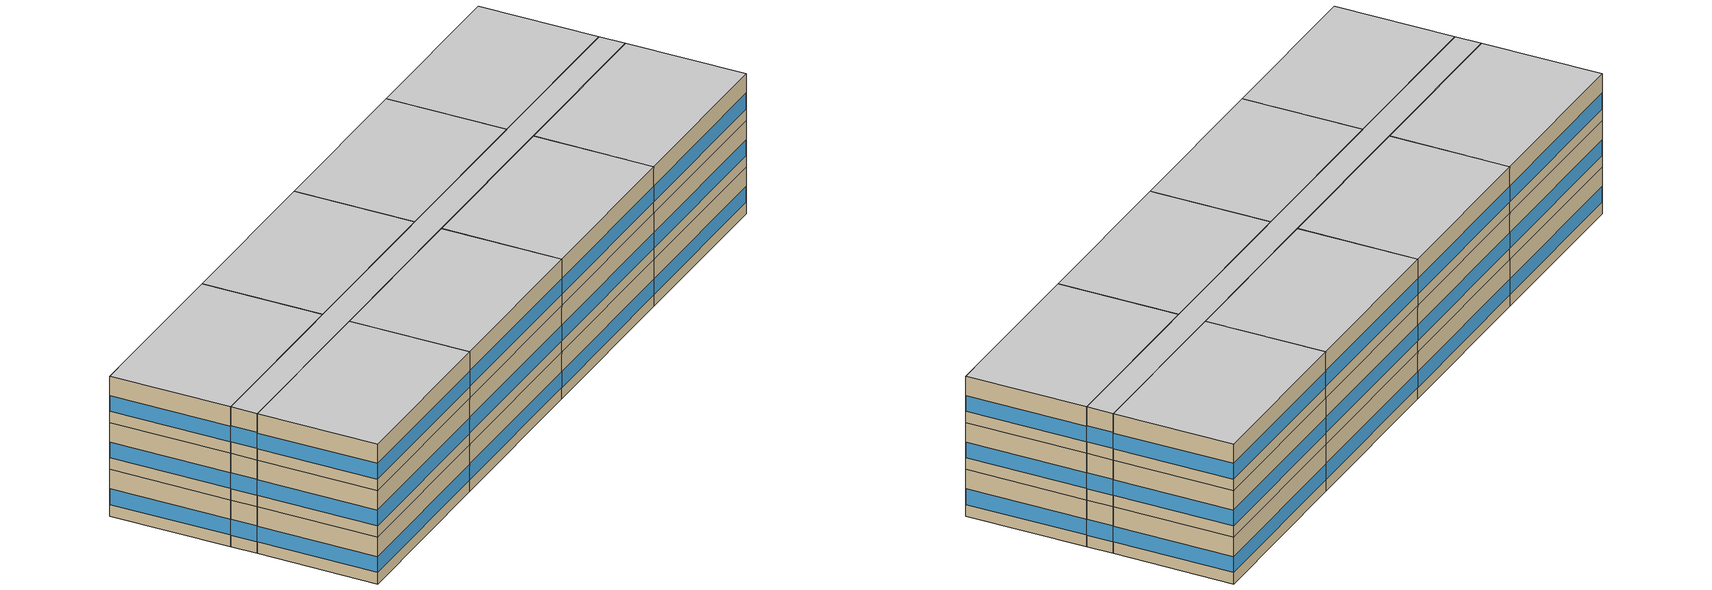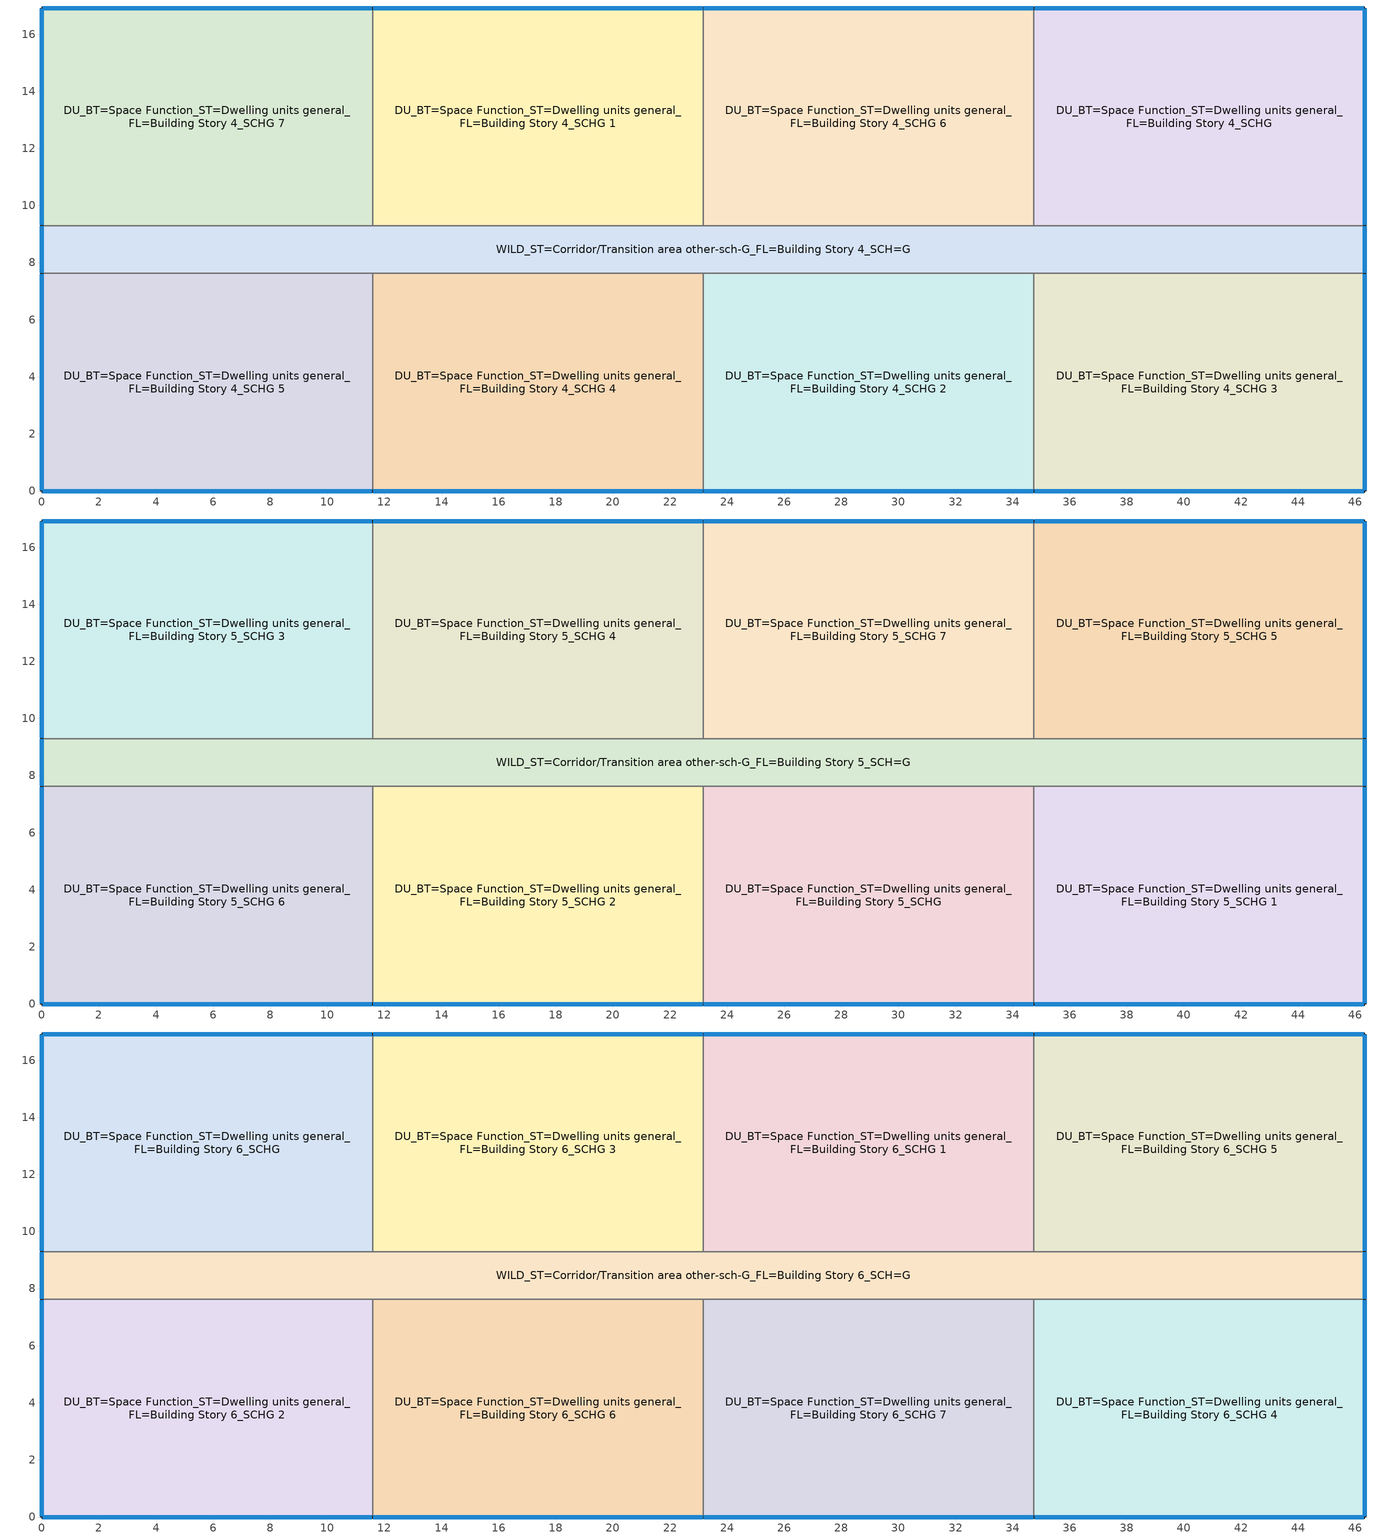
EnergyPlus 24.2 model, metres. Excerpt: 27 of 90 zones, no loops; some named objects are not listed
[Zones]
DU_BT=Space Function_ST=Dwelling units general_FL=Building Story 4_SCHG
 floor to DU_BT=Space Function_ST=Dwelling units general_FL=Building Story 3_SCHG 2 (BTAP-Int-Floor): 46.33,16.92 46.33,9.3 34.75,9.3 34.75,16.92 z9.14
 wall outside (BTAP-Ext-Wall-Mass:U-0.29): 46.33,9.3 46.33,16.92 34.75,16.92 z9.14:12.19
 wall to DU_BT=Space Function_ST=Dwelling units general_FL=Building Story 4_SCHG 6 (BTAP-Int-Wall): 34.75,16.92 34.75,9.3 z9.14:12.19
 wall to WILD_ST=Corridor/Transition area other-sch-G_FL=Building Story 4_SCH=G (BTAP-Int-Wall): 34.75,9.3 46.33,9.3 z9.14:12.19
 window (BTAP-Ext-FixedWindow:U=0.280 SHGC=0.600): 46.33,9.32 46.33,16.89 z9.91:10.93; 46.3,16.92 34.77,16.92 z9.91:10.92
DU_BT=Space Function_ST=Dwelling units general_FL=Building Story 4_SCHG 1
 floor to DU_BT=Space Function_ST=Dwelling units general_FL=Building Story 3_SCHG 5 (BTAP-Int-Floor): 23.16,16.92 23.16,9.3 11.58,9.3 11.58,16.92 z9.14
 wall outside (BTAP-Ext-Wall-Mass:U-0.29): 23.16,16.92 11.58,16.92 z9.14:12.19
 wall to DU_BT=Space Function_ST=Dwelling units general_FL=Building Story 4_SCHG 6 (BTAP-Int-Wall): 23.16,9.3 23.16,16.92 z9.14:12.19
 wall to DU_BT=Space Function_ST=Dwelling units general_FL=Building Story 4_SCHG 7 (BTAP-Int-Wall): 11.58,16.92 11.58,9.3 z9.14:12.19
 wall to WILD_ST=Corridor/Transition area other-sch-G_FL=Building Story 4_SCH=G (BTAP-Int-Wall): 11.58,9.3 23.16,9.3 z9.14:12.19
 window (BTAP-Ext-FixedWindow:U=0.280 SHGC=0.600): 23.14,16.92 11.61,16.92 z9.91:10.92
DU_BT=Space Function_ST=Dwelling units general_FL=Building Story 4_SCHG 2
 floor to DU_BT=Space Function_ST=Dwelling units general_FL=Building Story 3_SCHG 1 (BTAP-Int-Floor): 34.75,7.62 34.75,0 23.16,0 23.16,7.62 z9.14
 wall outside (BTAP-Ext-Wall-Mass:U-0.29): 23.16,0 34.75,0 z9.14:12.19
 wall to DU_BT=Space Function_ST=Dwelling units general_FL=Building Story 4_SCHG 4 (BTAP-Int-Wall): 23.16,7.62 23.16,0 z9.14:12.19
 wall to DU_BT=Space Function_ST=Dwelling units general_FL=Building Story 4_SCHG 3 (BTAP-Int-Wall): 34.75,0 34.75,7.62 z9.14:12.19
 wall to WILD_ST=Corridor/Transition area other-sch-G_FL=Building Story 4_SCH=G (BTAP-Int-Wall): 34.75,7.62 23.16,7.62 z9.14:12.19
 window (BTAP-Ext-FixedWindow:U=0.280 SHGC=0.600): 23.19,0 34.72,0 z9.91:10.92
DU_BT=Space Function_ST=Dwelling units general_FL=Building Story 4_SCHG 3
 floor to DU_BT=Space Function_ST=Dwelling units general_FL=Building Story 3_SCHG 4 (BTAP-Int-Floor): 46.33,7.62 46.33,0 34.75,0 34.75,7.62 z9.14
 wall outside (BTAP-Ext-Wall-Mass:U-0.29): 34.75,0 46.33,0 46.33,7.62 z9.14:12.19
 wall to WILD_ST=Corridor/Transition area other-sch-G_FL=Building Story 4_SCH=G (BTAP-Int-Wall): 46.33,7.62 34.75,7.62 z9.14:12.19
 window (BTAP-Ext-FixedWindow:U=0.280 SHGC=0.600): 46.33,0.03 46.33,7.59 z9.91:10.93; 34.77,0 46.3,0 z9.91:10.92
DU_BT=Space Function_ST=Dwelling units general_FL=Building Story 4_SCHG 4
 floor to DU_BT=Space Function_ST=Dwelling units general_FL=Building Story 3_SCHG 7 (BTAP-Int-Floor): 23.16,7.62 23.16,0 11.58,0 11.58,7.62 z9.14
 wall outside (BTAP-Ext-Wall-Mass:U-0.29): 11.58,0 23.16,0 z9.14:12.19
 wall to DU_BT=Space Function_ST=Dwelling units general_FL=Building Story 4_SCHG 5 (BTAP-Int-Wall): 11.58,7.62 11.58,0 z9.14:12.19
 wall to WILD_ST=Corridor/Transition area other-sch-G_FL=Building Story 4_SCH=G (BTAP-Int-Wall): 23.16,7.62 11.58,7.62 z9.14:12.19
 window (BTAP-Ext-FixedWindow:U=0.280 SHGC=0.600): 11.61,0 23.14,0 z9.91:10.92
DU_BT=Space Function_ST=Dwelling units general_FL=Building Story 4_SCHG 5
 floor to DU_BT=Space Function_ST=Dwelling units general_FL=Building Story 3_SCHG (BTAP-Int-Floor): 11.58,7.62 11.58,0 0,0 0,7.62 z9.14
 wall outside (BTAP-Ext-Wall-Mass:U-0.29): 0,7.62 0,0 11.58,0 z9.14:12.19
 wall to WILD_ST=Corridor/Transition area other-sch-G_FL=Building Story 4_SCH=G (BTAP-Int-Wall): 11.58,7.62 0,7.62 z9.14:12.19
 window (BTAP-Ext-FixedWindow:U=0.280 SHGC=0.600): 0.03,0 11.56,0 z9.91:10.92; 0,7.59 0,0.03 z9.91:10.93
DU_BT=Space Function_ST=Dwelling units general_FL=Building Story 4_SCHG 6
 floor to DU_BT=Space Function_ST=Dwelling units general_FL=Building Story 3_SCHG 6 (BTAP-Int-Floor): 34.75,16.92 34.75,9.3 23.16,9.3 23.16,16.92 z9.14
 wall outside (BTAP-Ext-Wall-Mass:U-0.29): 34.75,16.92 23.16,16.92 z9.14:12.19
 wall to WILD_ST=Corridor/Transition area other-sch-G_FL=Building Story 4_SCH=G (BTAP-Int-Wall): 23.16,9.3 34.75,9.3 z9.14:12.19
 window (BTAP-Ext-FixedWindow:U=0.280 SHGC=0.600): 34.72,16.92 23.19,16.92 z9.91:10.92
DU_BT=Space Function_ST=Dwelling units general_FL=Building Story 4_SCHG 7
 floor to DU_BT=Space Function_ST=Dwelling units general_FL=Building Story 3_SCHG 3 (BTAP-Int-Floor): 11.58,16.92 11.58,9.3 0,9.3 0,16.92 z9.14
 wall outside (BTAP-Ext-Wall-Mass:U-0.29): 11.58,16.92 0,16.92 0,9.3 z9.14:12.19
 wall to WILD_ST=Corridor/Transition area other-sch-G_FL=Building Story 4_SCH=G (BTAP-Int-Wall): 0,9.3 11.58,9.3 z9.14:12.19
 window (BTAP-Ext-FixedWindow:U=0.280 SHGC=0.600): 11.56,16.92 0.03,16.92 z9.91:10.92; 0,16.89 0,9.32 z9.91:10.93
WILD_ST=Corridor/Transition area other-sch-G_FL=Building Story 4_SCH=G
 floor to WILD_ST=Corridor/Transition area other-sch-G_FL=Building Story 3_SCH=G (BTAP-Int-Floor): 46.33,9.3 46.33,7.62 0,7.62 0,9.3 z9.14
 wall outside (BTAP-Ext-Wall-Mass:U-0.29): 46.33,7.62 46.33,9.3 / 0,9.3 0,7.62 z9.14:12.19
 window (BTAP-Ext-FixedWindow:U=0.280 SHGC=0.600): 46.33,7.65 46.33,9.27 / 0,9.27 0,7.65 z9.91:10.95
DU_BT=Space Function_ST=Dwelling units general_FL=Building Story 5_SCHG
 floor to DU_BT=Space Function_ST=Dwelling units general_FL=Building Story 4_SCHG 2 (BTAP-Int-Floor): 34.75,7.62 34.75,0 23.16,0 23.16,7.62 z12.19
 wall outside (BTAP-Ext-Wall-Mass:U-0.29): 23.16,0 34.75,0 z12.19:15.24
 wall to DU_BT=Space Function_ST=Dwelling units general_FL=Building Story 5_SCHG 2 (BTAP-Int-Wall): 23.16,7.62 23.16,0 z12.19:15.24
 wall to DU_BT=Space Function_ST=Dwelling units general_FL=Building Story 5_SCHG 1 (BTAP-Int-Wall): 34.75,0 34.75,7.62 z12.19:15.24
 wall to WILD_ST=Corridor/Transition area other-sch-G_FL=Building Story 5_SCH=G (BTAP-Int-Wall): 34.75,7.62 23.16,7.62 z12.19:15.24
 window (BTAP-Ext-FixedWindow:U=0.280 SHGC=0.600): 23.19,0 34.72,0 z12.95:13.97
DU_BT=Space Function_ST=Dwelling units general_FL=Building Story 5_SCHG 1
 floor to DU_BT=Space Function_ST=Dwelling units general_FL=Building Story 4_SCHG 3 (BTAP-Int-Floor): 46.33,7.62 46.33,0 34.75,0 34.75,7.62 z12.19
 wall outside (BTAP-Ext-Wall-Mass:U-0.29): 34.75,0 46.33,0 46.33,7.62 z12.19:15.24
 wall to WILD_ST=Corridor/Transition area other-sch-G_FL=Building Story 5_SCH=G (BTAP-Int-Wall): 46.33,7.62 34.75,7.62 z12.19:15.24
 window (BTAP-Ext-FixedWindow:U=0.280 SHGC=0.600): 46.33,0.03 46.33,7.59 z12.95:13.98; 34.77,0 46.3,0 z12.95:13.97
DU_BT=Space Function_ST=Dwelling units general_FL=Building Story 5_SCHG 2
 floor to DU_BT=Space Function_ST=Dwelling units general_FL=Building Story 4_SCHG 4 (BTAP-Int-Floor): 23.16,7.62 23.16,0 11.58,0 11.58,7.62 z12.19
 wall outside (BTAP-Ext-Wall-Mass:U-0.29): 11.58,0 23.16,0 z12.19:15.24
 wall to DU_BT=Space Function_ST=Dwelling units general_FL=Building Story 5_SCHG 6 (BTAP-Int-Wall): 11.58,7.62 11.58,0 z12.19:15.24
 wall to WILD_ST=Corridor/Transition area other-sch-G_FL=Building Story 5_SCH=G (BTAP-Int-Wall): 23.16,7.62 11.58,7.62 z12.19:15.24
 window (BTAP-Ext-FixedWindow:U=0.280 SHGC=0.600): 11.61,0 23.14,0 z12.95:13.97
DU_BT=Space Function_ST=Dwelling units general_FL=Building Story 5_SCHG 3
 floor to DU_BT=Space Function_ST=Dwelling units general_FL=Building Story 4_SCHG 7 (BTAP-Int-Floor): 11.58,16.92 11.58,9.3 0,9.3 0,16.92 z12.19
 wall outside (BTAP-Ext-Wall-Mass:U-0.29): 11.58,16.92 0,16.92 0,9.3 z12.19:15.24
 wall to DU_BT=Space Function_ST=Dwelling units general_FL=Building Story 5_SCHG 4 (BTAP-Int-Wall): 11.58,9.3 11.58,16.92 z12.19:15.24
 wall to WILD_ST=Corridor/Transition area other-sch-G_FL=Building Story 5_SCH=G (BTAP-Int-Wall): 0,9.3 11.58,9.3 z12.19:15.24
 window (BTAP-Ext-FixedWindow:U=0.280 SHGC=0.600): 11.56,16.92 0.03,16.92 z12.95:13.97; 0,16.89 0,9.32 z12.95:13.98
DU_BT=Space Function_ST=Dwelling units general_FL=Building Story 5_SCHG 4
 floor to DU_BT=Space Function_ST=Dwelling units general_FL=Building Story 4_SCHG 1 (BTAP-Int-Floor): 23.16,16.92 23.16,9.3 11.58,9.3 11.58,16.92 z12.19
 wall outside (BTAP-Ext-Wall-Mass:U-0.29): 23.16,16.92 11.58,16.92 z12.19:15.24
 wall to DU_BT=Space Function_ST=Dwelling units general_FL=Building Story 5_SCHG 7 (BTAP-Int-Wall): 23.16,9.3 23.16,16.92 z12.19:15.24
 wall to WILD_ST=Corridor/Transition area other-sch-G_FL=Building Story 5_SCH=G (BTAP-Int-Wall): 11.58,9.3 23.16,9.3 z12.19:15.24
 window (BTAP-Ext-FixedWindow:U=0.280 SHGC=0.600): 23.14,16.92 11.61,16.92 z12.95:13.97
DU_BT=Space Function_ST=Dwelling units general_FL=Building Story 5_SCHG 5
 floor to DU_BT=Space Function_ST=Dwelling units general_FL=Building Story 4_SCHG (BTAP-Int-Floor): 46.33,16.92 46.33,9.3 34.75,9.3 34.75,16.92 z12.19
 wall outside (BTAP-Ext-Wall-Mass:U-0.29): 46.33,9.3 46.33,16.92 34.75,16.92 z12.19:15.24
 wall to DU_BT=Space Function_ST=Dwelling units general_FL=Building Story 5_SCHG 7 (BTAP-Int-Wall): 34.75,16.92 34.75,9.3 z12.19:15.24
 wall to WILD_ST=Corridor/Transition area other-sch-G_FL=Building Story 5_SCH=G (BTAP-Int-Wall): 34.75,9.3 46.33,9.3 z12.19:15.24
 window (BTAP-Ext-FixedWindow:U=0.280 SHGC=0.600): 46.33,9.32 46.33,16.89 z12.95:13.98; 46.3,16.92 34.77,16.92 z12.95:13.97
DU_BT=Space Function_ST=Dwelling units general_FL=Building Story 5_SCHG 6
 floor to DU_BT=Space Function_ST=Dwelling units general_FL=Building Story 4_SCHG 5 (BTAP-Int-Floor): 11.58,7.62 11.58,0 0,0 0,7.62 z12.19
 wall outside (BTAP-Ext-Wall-Mass:U-0.29): 0,7.62 0,0 11.58,0 z12.19:15.24
 wall to WILD_ST=Corridor/Transition area other-sch-G_FL=Building Story 5_SCH=G (BTAP-Int-Wall): 11.58,7.62 0,7.62 z12.19:15.24
 window (BTAP-Ext-FixedWindow:U=0.280 SHGC=0.600): 0.03,0 11.56,0 z12.95:13.97; 0,7.59 0,0.03 z12.95:13.98
DU_BT=Space Function_ST=Dwelling units general_FL=Building Story 5_SCHG 7
 floor to DU_BT=Space Function_ST=Dwelling units general_FL=Building Story 4_SCHG 6 (BTAP-Int-Floor): 34.75,16.92 34.75,9.3 23.16,9.3 23.16,16.92 z12.19
 wall outside (BTAP-Ext-Wall-Mass:U-0.29): 34.75,16.92 23.16,16.92 z12.19:15.24
 wall to WILD_ST=Corridor/Transition area other-sch-G_FL=Building Story 5_SCH=G (BTAP-Int-Wall): 23.16,9.3 34.75,9.3 z12.19:15.24
 window (BTAP-Ext-FixedWindow:U=0.280 SHGC=0.600): 34.72,16.92 23.19,16.92 z12.95:13.97
WILD_ST=Corridor/Transition area other-sch-G_FL=Building Story 5_SCH=G
 floor to WILD_ST=Corridor/Transition area other-sch-G_FL=Building Story 4_SCH=G (BTAP-Int-Floor): 46.33,9.3 46.33,7.62 0,7.62 0,9.3 z12.19
 wall outside (BTAP-Ext-Wall-Mass:U-0.29): 46.33,7.62 46.33,9.3 / 0,9.3 0,7.62 z12.19:15.24
 window (BTAP-Ext-FixedWindow:U=0.280 SHGC=0.600): 46.33,7.65 46.33,9.27 / 0,9.27 0,7.65 z12.95:14
DU_BT=Space Function_ST=Dwelling units general_FL=Building Story 6_SCHG
 floor to DU_BT=Space Function_ST=Dwelling units general_FL=Building Story 5_SCHG 3 (BTAP-Int-Floor): 11.58,16.92 11.58,9.3 0,9.3 0,16.92 z15.24
 wall outside (BTAP-Ext-Wall-Mass:U-0.29): 11.58,16.92 0,16.92 0,9.3 z15.24:18.29
 wall to DU_BT=Space Function_ST=Dwelling units general_FL=Building Story 6_SCHG 3 (BTAP-Int-Wall): 11.58,9.3 11.58,16.92 z15.24:18.29
 wall to WILD_ST=Corridor/Transition area other-sch-G_FL=Building Story 6_SCH=G (BTAP-Int-Wall): 0,9.3 11.58,9.3 z15.24:18.29
 window (BTAP-Ext-FixedWindow:U=0.280 SHGC=0.600): 11.56,16.92 0.03,16.92 / 0,16.89 0,9.32 z16:17.02
 ceiling to DU_BT=Space Function_ST=Dwelling units general_FL=Building Story 7_SCHG 4 (BTAP-Int-Ceiling): 11.58,9.3 11.58,16.92 0,16.92 0,9.3 z18.29
DU_BT=Space Function_ST=Dwelling units general_FL=Building Story 6_SCHG 1
 floor to DU_BT=Space Function_ST=Dwelling units general_FL=Building Story 5_SCHG 7 (BTAP-Int-Floor): 34.75,16.92 34.75,9.3 23.16,9.3 23.16,16.92 z15.24
 wall outside (BTAP-Ext-Wall-Mass:U-0.29): 34.75,16.92 23.16,16.92 z15.24:18.29
 wall to DU_BT=Space Function_ST=Dwelling units general_FL=Building Story 6_SCHG 3 (BTAP-Int-Wall): 23.16,16.92 23.16,9.3 z15.24:18.29
 wall to DU_BT=Space Function_ST=Dwelling units general_FL=Building Story 6_SCHG 5 (BTAP-Int-Wall): 34.75,9.3 34.75,16.92 z15.24:18.29
 wall to WILD_ST=Corridor/Transition area other-sch-G_FL=Building Story 6_SCH=G (BTAP-Int-Wall): 23.16,9.3 34.75,9.3 z15.24:18.29
 window (BTAP-Ext-FixedWindow:U=0.280 SHGC=0.600): 34.72,16.92 23.19,16.92 z16:17.02
 ceiling to DU_BT=Space Function_ST=Dwelling units general_FL=Building Story 7_SCHG 7 (BTAP-Int-Ceiling): 34.75,9.3 34.75,16.92 23.16,16.92 23.16,9.3 z18.29
DU_BT=Space Function_ST=Dwelling units general_FL=Building Story 6_SCHG 2
 floor to DU_BT=Space Function_ST=Dwelling units general_FL=Building Story 5_SCHG 6 (BTAP-Int-Floor): 11.58,7.62 11.58,0 0,0 0,7.62 z15.24
 wall outside (BTAP-Ext-Wall-Mass:U-0.29): 0,7.62 0,0 11.58,0 z15.24:18.29
 wall to DU_BT=Space Function_ST=Dwelling units general_FL=Building Story 6_SCHG 6 (BTAP-Int-Wall): 11.58,0 11.58,7.62 z15.24:18.29
 wall to WILD_ST=Corridor/Transition area other-sch-G_FL=Building Story 6_SCH=G (BTAP-Int-Wall): 11.58,7.62 0,7.62 z15.24:18.29
 window (BTAP-Ext-FixedWindow:U=0.280 SHGC=0.600): 0.03,0 11.56,0 / 0,7.59 0,0.03 z16:17.02
 ceiling to DU_BT=Space Function_ST=Dwelling units general_FL=Building Story 7_SCHG 1 (BTAP-Int-Ceiling): 11.58,0 11.58,7.62 0,7.62 0,0 z18.29
DU_BT=Space Function_ST=Dwelling units general_FL=Building Story 6_SCHG 3
 floor to DU_BT=Space Function_ST=Dwelling units general_FL=Building Story 5_SCHG 4 (BTAP-Int-Floor): 23.16,16.92 23.16,9.3 11.58,9.3 11.58,16.92 z15.24
 wall outside (BTAP-Ext-Wall-Mass:U-0.29): 23.16,16.92 11.58,16.92 z15.24:18.29
 wall to WILD_ST=Corridor/Transition area other-sch-G_FL=Building Story 6_SCH=G (BTAP-Int-Wall): 11.58,9.3 23.16,9.3 z15.24:18.29
 window (BTAP-Ext-FixedWindow:U=0.280 SHGC=0.600): 23.14,16.92 11.61,16.92 z16:17.02
 ceiling to DU_BT=Space Function_ST=Dwelling units general_FL=Building Story 7_SCHG 3 (BTAP-Int-Ceiling): 23.16,9.3 23.16,16.92 11.58,16.92 11.58,9.3 z18.29
DU_BT=Space Function_ST=Dwelling units general_FL=Building Story 6_SCHG 4
 floor to DU_BT=Space Function_ST=Dwelling units general_FL=Building Story 5_SCHG 1 (BTAP-Int-Floor): 46.33,7.62 46.33,0 34.75,0 34.75,7.62 z15.24
 wall outside (BTAP-Ext-Wall-Mass:U-0.29): 34.75,0 46.33,0 46.33,7.62 z15.24:18.29
 wall to DU_BT=Space Function_ST=Dwelling units general_FL=Building Story 6_SCHG 7 (BTAP-Int-Wall): 34.75,7.62 34.75,0 z15.24:18.29
 wall to WILD_ST=Corridor/Transition area other-sch-G_FL=Building Story 6_SCH=G (BTAP-Int-Wall): 46.33,7.62 34.75,7.62 z15.24:18.29
 window (BTAP-Ext-FixedWindow:U=0.280 SHGC=0.600): 46.33,0.03 46.33,7.59 / 34.77,0 46.3,0 z16:17.02
 ceiling to DU_BT=Space Function_ST=Dwelling units general_FL=Building Story 7_SCHG 2 (BTAP-Int-Ceiling): 46.33,0 46.33,7.62 34.75,7.62 34.75,0 z18.29
DU_BT=Space Function_ST=Dwelling units general_FL=Building Story 6_SCHG 5
 floor to DU_BT=Space Function_ST=Dwelling units general_FL=Building Story 5_SCHG 5 (BTAP-Int-Floor): 46.33,16.92 46.33,9.3 34.75,9.3 34.75,16.92 z15.24
 wall outside (BTAP-Ext-Wall-Mass:U-0.29): 46.33,9.3 46.33,16.92 34.75,16.92 z15.24:18.29
 wall to WILD_ST=Corridor/Transition area other-sch-G_FL=Building Story 6_SCH=G (BTAP-Int-Wall): 34.75,9.3 46.33,9.3 z15.24:18.29
 window (BTAP-Ext-FixedWindow:U=0.280 SHGC=0.600): 46.33,9.32 46.33,16.89 / 46.3,16.92 34.77,16.92 z16:17.02
 ceiling to DU_BT=Space Function_ST=Dwelling units general_FL=Building Story 7_SCHG (BTAP-Int-Ceiling): 46.33,9.3 46.33,16.92 34.75,16.92 34.75,9.3 z18.29
DU_BT=Space Function_ST=Dwelling units general_FL=Building Story 6_SCHG 6
 floor to DU_BT=Space Function_ST=Dwelling units general_FL=Building Story 5_SCHG 2 (BTAP-Int-Floor): 23.16,7.62 23.16,0 11.58,0 11.58,7.62 z15.24
 wall outside (BTAP-Ext-Wall-Mass:U-0.29): 11.58,0 23.16,0 z15.24:18.29
 wall to DU_BT=Space Function_ST=Dwelling units general_FL=Building Story 6_SCHG 7 (BTAP-Int-Wall): 23.16,0 23.16,7.62 z15.24:18.29
 wall to WILD_ST=Corridor/Transition area other-sch-G_FL=Building Story 6_SCH=G (BTAP-Int-Wall): 23.16,7.62 11.58,7.62 z15.24:18.29
 window (BTAP-Ext-FixedWindow:U=0.280 SHGC=0.600): 11.61,0 23.14,0 z16:17.02
 ceiling to DU_BT=Space Function_ST=Dwelling units general_FL=Building Story 7_SCHG 5 (BTAP-Int-Ceiling): 23.16,0 23.16,7.62 11.58,7.62 11.58,0 z18.29
DU_BT=Space Function_ST=Dwelling units general_FL=Building Story 6_SCHG 7
 floor to DU_BT=Space Function_ST=Dwelling units general_FL=Building Story 5_SCHG (BTAP-Int-Floor): 34.75,7.62 34.75,0 23.16,0 23.16,7.62 z15.24
 wall outside (BTAP-Ext-Wall-Mass:U-0.29): 23.16,0 34.75,0 z15.24:18.29
 wall to WILD_ST=Corridor/Transition area other-sch-G_FL=Building Story 6_SCH=G (BTAP-Int-Wall): 34.75,7.62 23.16,7.62 z15.24:18.29
 window (BTAP-Ext-FixedWindow:U=0.280 SHGC=0.600): 23.19,0 34.72,0 z16:17.02
 ceiling to DU_BT=Space Function_ST=Dwelling units general_FL=Building Story 7_SCHG 6 (BTAP-Int-Ceiling): 34.75,0 34.75,7.62 23.16,7.62 23.16,0 z18.29
WILD_ST=Corridor/Transition area other-sch-G_FL=Building Story 6_SCH=G
 floor to WILD_ST=Corridor/Transition area other-sch-G_FL=Building Story 5_SCH=G (BTAP-Int-Floor): 46.33,9.3 46.33,7.62 0,7.62 0,9.3 z15.24
 wall outside (BTAP-Ext-Wall-Mass:U-0.29): 46.33,7.62 46.33,9.3 / 0,9.3 0,7.62 z15.24:18.29
 window (BTAP-Ext-FixedWindow:U=0.280 SHGC=0.600): 46.33,7.65 46.33,9.27 / 0,9.27 0,7.65 z16:17.05
 ceiling to WILD_ST=Corridor/Transition area other-sch-G_FL=Building Story 7_SCH=G (BTAP-Int-Ceiling): 46.33,7.62 46.33,9.3 0,9.3 0,7.62 z18.29
[Building]
HighriseApartment: North Axis {deg}=0; Terrain=City; Loads Convergence Tolerance Value {W}=0.04; Temperature Convergence Tolerance Value {deltaC}=0.2; Solar Distribution=FullInteriorAndExterior; Maximum Number of Warmup Days=25; Minimum Number of Warmup Days=6
[Site:Location]
Calgary Intl AP_AB_CAN: Latitude {deg}=51.114; Longitude {deg}=-114.02; Time Zone {hr}=-7; Elevation {m}=1084.1
[Site:GroundTemperature:BuildingSurface]
19.527, 19.502, 19.536, 19.598, 20.002, 21.64, 22.225, 22.375, 21.449, 20.121, 19.802, 19.633
[Site:GroundTemperature:Deep]
1.8, 0, -0.3, 0.2, 2.8, 5.6, 8.1, 9.9, 10.3, 9.3, 7.1, 4.4
[Site:GroundTemperature:FCfactorMethod]
January Ground Temperature {C}=5.5; February Ground Temperature {C}=-2; March Ground Temperature {C}=-4.4; April Ground Temperature {C}=-6.3; May Ground Temperature {C}=-6.3; June Ground Temperature {C}=-0.3; July Ground Temperature {C}=4.7; August Ground Temperature {C}=10.2; September Ground Temperature {C}=13.8; October Ground Temperature {C}=17; November Ground Temperature {C}=16.6; December Ground Temperature {C}=11.5
[Site:GroundTemperature:Shallow]
-4.6, -5.5, -3.9, -1.2, 5.6, 10.9, 14.5, 15.6, 13.7, 9.6, 4.1, -1
[Site:WaterMainsTemperature]
Calculation Method=Correlation; Annual Average Outdoor Air Temperature {C}=5; Maximum Difference In Monthly Average Outdoor Air Temperatures {deltaC}=23.3
[SizingPeriod:DesignDay] Day of Month=21; Dry-Bulb Temperature Range Modifier Type=DefaultMultipliers; Humidity Condition Type=Wetbulb; Barometric Pressure {Pa}=88961; Rain Indicator=No; Snow Indicator=No; Daylight Saving Time Indicator=No; Begin Environment Reset Mode=FullResetAtBeginEnvironment
Name | Month | Day Type | Maximum Dry-Bulb Temperature {C} | Daily Dry-Bulb Temperature Range {deltaC} | Wetbulb or DewPoint at Maximum Dry-Bulb {C} | Wind Speed {m/s} | Wind Direction {deg} | Solar Model Indicator | ASHRAE Clear Sky Optical Depth for Beam Irradiance (taub) | ASHRAE Clear Sky Optical Depth for Diffuse Irradiance (taud) | Sky Clearness
Calgary Intl AP Ann Clg .4% Condns DB=>MWB | 7 | SummerDesignDay | 28.5 | 12.1 | 16.1 | 4.5 | 160 | ASHRAETau | 0.339 | 2.421
Calgary Intl AP Ann Clg .4% Condns WB=>MDB | 7 | SummerDesignDay | 25.3 | 12.1 | 17.8 | 4.5 | 160 | ASHRAETau | 0.339 | 2.421
Calgary Intl AP Ann Htg 99.6% Condns DB | 1 | WinterDesignDay | -28.5 | 0 | -28.5 | 2.9 | 200 | ASHRAEClearSky |  |  | 0
[Material] Thermal Absorptance=0.9
Name | Roughness | Thickness {m} | Conductivity {W/m-K} | Density {kg/m3} | Specific Heat {J/kg-K} | Solar Absorptance | Visible Absorptance
1/2IN Gypsum 1 | Smooth | 0.0127 | 0.16 | 784.9 | 830 | 0.4 | 0.4
100mm Normalweight concrete floor 1 | MediumSmooth | 0.1016 | 2.31 | 2322 | 832 | 0.7 | 0.7
1IN Stucco 1 | Smooth | 0.0253 | 0.6918 | 1858 | 837 | 0.7 | 0.92
8IN CONCRETE HW RefBldg 1 | Rough | 0.2032 | 1.311 | 2240 | 836.8 | 0.7 | 0.7
G01 13mm gypsum board 1 | Smooth | 0.0127 | 0.16 | 800 | 1090 | 0.7 | 0.5
[Material:NoMass] Roughness=Smooth; Thermal Absorptance=0.9; Solar Absorptance=0.7
Name | Thermal Resistance {m2-K/W} | Visible Absorptance
Typical Carpet Pad | 0.21648 | 0.8
Typical Insulation 2 | 3.17733 | 0.7
[WindowMaterial:SimpleGlazingSystem]
SimpleGlazing:U=0.280 SHGC=0.600: U-Factor {W/m2-K}=2.8; Solar Heat Gain Coefficient=0.6; Visible Transmittance=0.21
[Construction]
BTAP-Ext-FixedWindow:U=0.280 SHGC=0.600: SimpleGlazing:U=0.280 SHGC=0.600
BTAP-Ext-Wall-Mass:U-0.29: 1IN Stucco 1, 8IN CONCRETE HW RefBldg 1, Typical Insulation 2, 1/2IN Gypsum 1
BTAP-Int-Ceiling: Typical Carpet Pad, 100mm Normalweight concrete floor 1
BTAP-Int-Floor: 100mm Normalweight concrete floor 1, Typical Carpet Pad
BTAP-Int-Wall: G01 13mm gypsum board 1, G01 13mm gypsum board 1
[Zone] Multiplier=1; Part of Total Floor Area=Yes
DU_BT=Space Function_ST=Dwelling units general_FL=Building Story 4_SCHG; DU_BT=Space Function_ST=Dwelling units general_FL=Building Story 4_SCHG 1; DU_BT=Space Function_ST=Dwelling units general_FL=Building Story 4_SCHG 2; DU_BT=Space Function_ST=Dwelling units general_FL=Building Story 4_SCHG 3; DU_BT=Space Function_ST=Dwelling units general_FL=Building Story 4_SCHG 4; DU_BT=Space Function_ST=Dwelling units general_FL=Building Story 4_SCHG 5; DU_BT=Space Function_ST=Dwelling units general_FL=Building Story 4_SCHG 6; DU_BT=Space Function_ST=Dwelling units general_FL=Building Story 4_SCHG 7; DU_BT=Space Function_ST=Dwelling units general_FL=Building Story 5_SCHG; DU_BT=Space Function_ST=Dwelling units general_FL=Building Story 5_SCHG 1; DU_BT=Space Function_ST=Dwelling units general_FL=Building Story 5_SCHG 2; DU_BT=Space Function_ST=Dwelling units general_FL=Building Story 5_SCHG 3; DU_BT=Space Function_ST=Dwelling units general_FL=Building Story 5_SCHG 4; DU_BT=Space Function_ST=Dwelling units general_FL=Building Story 5_SCHG 5; DU_BT=Space Function_ST=Dwelling units general_FL=Building Story 5_SCHG 6; DU_BT=Space Function_ST=Dwelling units general_FL=Building Story 5_SCHG 7; DU_BT=Space Function_ST=Dwelling units general_FL=Building Story 6_SCHG; DU_BT=Space Function_ST=Dwelling units general_FL=Building Story 6_SCHG 1; DU_BT=Space Function_ST=Dwelling units general_FL=Building Story 6_SCHG 2; DU_BT=Space Function_ST=Dwelling units general_FL=Building Story 6_SCHG 3; DU_BT=Space Function_ST=Dwelling units general_FL=Building Story 6_SCHG 4; DU_BT=Space Function_ST=Dwelling units general_FL=Building Story 6_SCHG 5; DU_BT=Space Function_ST=Dwelling units general_FL=Building Story 6_SCHG 6; DU_BT=Space Function_ST=Dwelling units general_FL=Building Story 6_SCHG 7; WILD_ST=Corridor/Transition area other-sch-G_FL=Building Story 4_SCH=G; WILD_ST=Corridor/Transition area other-sch-G_FL=Building Story 5_SCH=G; WILD_ST=Corridor/Transition area other-sch-G_FL=Building Story 6_SCH=G
[Space]
Name | Zone | Volume {m3} | Space Type
F4 NE Apartment | DU_BT=Space Function_ST=Dwelling units general_FL=Building Story 4_SCHG | 268.964 | Space Function Dwelling units general
F4 N1 Apartment | DU_BT=Space Function_ST=Dwelling units general_FL=Building Story 4_SCHG 1 | 268.964 | Space Function Dwelling units general
F4 S2 Apartment | DU_BT=Space Function_ST=Dwelling units general_FL=Building Story 4_SCHG 2 | 268.965 | Space Function Dwelling units general
F4 SE Apartment | DU_BT=Space Function_ST=Dwelling units general_FL=Building Story 4_SCHG 3 | 268.964 | Space Function Dwelling units general
F4 S1 Apartment | DU_BT=Space Function_ST=Dwelling units general_FL=Building Story 4_SCHG 4 | 268.964 | Space Function Dwelling units general
F4 SW Apartment | DU_BT=Space Function_ST=Dwelling units general_FL=Building Story 4_SCHG 5 | 268.964 | Space Function Dwelling units general
F4 N2 Apartment | DU_BT=Space Function_ST=Dwelling units general_FL=Building Story 4_SCHG 6 | 268.965 | Space Function Dwelling units general
F4 NW Apartment | DU_BT=Space Function_ST=Dwelling units general_FL=Building Story 4_SCHG 7 | 268.964 | Space Function Dwelling units general
M S2 Apartment | DU_BT=Space Function_ST=Dwelling units general_FL=Building Story 5_SCHG | 268.965 | Space Function Dwelling units general
M SE Apartment | DU_BT=Space Function_ST=Dwelling units general_FL=Building Story 5_SCHG 1 | 268.964 | Space Function Dwelling units general
M S1 Apartment | DU_BT=Space Function_ST=Dwelling units general_FL=Building Story 5_SCHG 2 | 268.964 | Space Function Dwelling units general
M NW Apartment | DU_BT=Space Function_ST=Dwelling units general_FL=Building Story 5_SCHG 3 | 268.964 | Space Function Dwelling units general
M N1 Apartment | DU_BT=Space Function_ST=Dwelling units general_FL=Building Story 5_SCHG 4 | 268.964 | Space Function Dwelling units general
M NE Apartment | DU_BT=Space Function_ST=Dwelling units general_FL=Building Story 5_SCHG 5 | 268.964 | Space Function Dwelling units general
M SW Apartment | DU_BT=Space Function_ST=Dwelling units general_FL=Building Story 5_SCHG 6 | 268.964 | Space Function Dwelling units general
M N2 Apartment | DU_BT=Space Function_ST=Dwelling units general_FL=Building Story 5_SCHG 7 | 268.965 | Space Function Dwelling units general
F6 NW Apartment | DU_BT=Space Function_ST=Dwelling units general_FL=Building Story 6_SCHG | 268.964 | Space Function Dwelling units general
F6 N2 Apartment | DU_BT=Space Function_ST=Dwelling units general_FL=Building Story 6_SCHG 1 | 268.965 | Space Function Dwelling units general
F6 SW Apartment | DU_BT=Space Function_ST=Dwelling units general_FL=Building Story 6_SCHG 2 | 268.964 | Space Function Dwelling units general
F6 N1 Apartment | DU_BT=Space Function_ST=Dwelling units general_FL=Building Story 6_SCHG 3 | 268.964 | Space Function Dwelling units general
F6 SE Apartment | DU_BT=Space Function_ST=Dwelling units general_FL=Building Story 6_SCHG 4 | 268.964 | Space Function Dwelling units general
F6 NE Apartment | DU_BT=Space Function_ST=Dwelling units general_FL=Building Story 6_SCHG 5 | 268.964 | Space Function Dwelling units general
F6 S1 Apartment | DU_BT=Space Function_ST=Dwelling units general_FL=Building Story 6_SCHG 6 | 268.964 | Space Function Dwelling units general
F6 S2 Apartment | DU_BT=Space Function_ST=Dwelling units general_FL=Building Story 6_SCHG 7 | 268.965 | Space Function Dwelling units general
F4 Corridor | WILD_ST=Corridor/Transition area other-sch-G_FL=Building Story 4_SCH=G | 236.687 | Space Function Corridor/Transition area other-sch-G
M Corridor | WILD_ST=Corridor/Transition area other-sch-G_FL=Building Story 5_SCH=G | 236.687 | Space Function Corridor/Transition area other-sch-G
F6 Corridor | WILD_ST=Corridor/Transition area other-sch-G_FL=Building Story 6_SCH=G | 236.687 | Space Function Corridor/Transition area other-sch-G
[SpaceList]
Space Function Dwelling units general: F8 SE Apartment, F2 NE Apartment, F6 S1 Apartment, F2 N1 Apartment, F4 S2 Apartment, F7 SE Apartment, F6 SE Apartment, F4 N1 Apartment, M NE Apartment, F7 SW Apartment, F3 NW Apartment, F7 NE Apartment, F9 SE Apartment, F8 N2 Apartment, F9 S1 Apartment, M S1 Apartment, F6 S2 Apartment, F9 N1 Apartment, F7 S1 Apartment, M SW Apartment, F8 S1 Apartment, F6 NE Apartment, M N1 Apartment, T S1 Apartment, F2 N2 Apartment, M SE Apartment, F4 N2 Apartment, F8 NW Apartment, F4 NW Apartment, F2 S1 Apartment, Office, T NW Apartment, M S2 Apartment, F3 SW Apartment, T SE Apartment, F8 S2 Apartment, G NE Apartment, G S1 Apartment, F4 S1 Apartment, F4 SW Apartment, F6 NW Apartment, F3 S2 Apartment, F3 NE Apartment, F2 SE Apartment, F7 N1 Apartment, F9 NE Apartment, F8 NE Apartment, F9 SW Apartment, F7 N2 Apartment, F2 S2 Apartment, T NE Apartment, F8 SW Apartment, F4 NE Apartment, F6 N2 Apartment, F9 S2 Apartment, F2 NW Apartment, F3 N2 Apartment, F8 N1 Apartment, F3 N1 Apartment, M N2 Apartment, F3 SE Apartment, G N1 Apartment, G NW Apartment, F3 S1 Apartment, F9 N2 Apartment, T N2 Apartment, F6 SW Apartment, F6 N1 Apartment, M NW Apartment, F7 S2 Apartment, T N1 Apartment, G S2 Apartment, F4 SE Apartment, T S2 Apartment, T SW Apartment, G N2 Apartment, F9 NW Apartment, G SW Apartment, F7 NW Apartment, F2 SW Apartment
Space Function Corridor/Transition area other-sch-G: M Corridor, F4 Corridor, F8 Corridor, F7 Corridor, T Corridor, F3 Corridor, F9 Corridor, F2 Corridor, G Corridor, F6 Corridor
[Lights] Schedule=NECB-G-Lighting; Design Level Calculation Method=Watts/Area; Fraction Radiant=0.5; Fraction Visible=0.2; Fraction Replaceable=1
Name | Zone or ZoneList or Space or SpaceList | Watts per Floor Area {W/m2}
Space Function Dwelling units general Lights | Space Function Dwelling units general | 5.00182
Space Function Corridor/Transition area other-sch-G Lights | Space Function Corridor/Transition area other-sch-G | 4.4
[People] Number of People Schedule=NECB-G-Occupancy; Number of People Calculation Method=People/Area; Fraction Radiant=0.3; Activity Level Schedule=NECB-Activity; Work Efficiency Schedule=Work Efficiency Schedule; Clothing Insulation Schedule=Clothing Schedule; Air Velocity Schedule=Air Velocity Schedule
Name | Zone or ZoneList or Space or SpaceList | People per Floor Area {person/m2}
Space Function Dwelling units general People | Space Function Dwelling units general | 0.0400145
Space Function Corridor/Transition area other-sch-G People | Space Function Corridor/Transition area other-sch-G | 0.0100036
[ElectricEquipment]
Space Function Dwelling units general Elec Equip: Zone or ZoneList or Space or SpaceList=Space Function Dwelling units general; Schedule=NECB-G-Electric-Equipment; Design Level Calculation Method=Watts/Area; Watts per Floor Area {W/m2}=5.00182; Fraction Radiant=0.5
[ZoneInfiltration:DesignFlowRate] Schedule=Always On Discrete; Design Flow Rate Calculation Method=Flow/ExteriorArea; Flow Rate per Exterior Surface Area {m3/s-m2}=0.00378165; Constant Term Coefficient=0; Temperature Term Coefficient=0; Velocity Term Coefficient=0.224; Velocity Squared Term Coefficient=0
Name | Zone or ZoneList or Space or SpaceList
F4 NE Apartment Infiltration | F4 NE Apartment
F4 N1 Apartment Infiltration | F4 N1 Apartment
F4 S2 Apartment Infiltration | F4 S2 Apartment
F4 SE Apartment Infiltration | F4 SE Apartment
F4 S1 Apartment Infiltration | F4 S1 Apartment
F4 SW Apartment Infiltration | F4 SW Apartment
F4 N2 Apartment Infiltration | F4 N2 Apartment
F4 NW Apartment Infiltration | F4 NW Apartment
M S2 Apartment Infiltration | M S2 Apartment
M SE Apartment Infiltration | M SE Apartment
M S1 Apartment Infiltration | M S1 Apartment
M NW Apartment Infiltration | M NW Apartment
M N1 Apartment Infiltration | M N1 Apartment
M NE Apartment Infiltration | M NE Apartment
M SW Apartment Infiltration | M SW Apartment
M N2 Apartment Infiltration | M N2 Apartment
F6 NW Apartment Infiltration | F6 NW Apartment
F6 N2 Apartment Infiltration | F6 N2 Apartment
F6 SW Apartment Infiltration | F6 SW Apartment
F6 N1 Apartment Infiltration | F6 N1 Apartment
F6 SE Apartment Infiltration | F6 SE Apartment
F6 NE Apartment Infiltration | F6 NE Apartment
F6 S1 Apartment Infiltration | F6 S1 Apartment
F6 S2 Apartment Infiltration | F6 S2 Apartment
F4 Corridor Infiltration | F4 Corridor
M Corridor Infiltration | M Corridor
F6 Corridor Infiltration | F6 Corridor
[Foundation:Kiva]
Bldg Kiva Foundation: Wall Height Above Grade {m}=0; Wall Depth Below Slab {m}=0
[Foundation:Kiva:Settings]
Soil Conductivity {W/m-K}=1.73; Soil Density {kg/m3}=1842; Soil Specific Heat {J/kg-K}=419; Ground Solar Absorptivity=0.9; Ground Thermal Absorptivity=0.9; Ground Surface Roughness {m}=0.03; Far-Field Width {m}=40; Deep-Ground Boundary Condition=Autoselect; Deep-Ground Depth {m}=Autocalculate; Minimum Cell Dimension {m}=0.02; Maximum Cell Growth Coefficient=1.5; Simulation Timestep=Hourly
[Schedule:Day:Interval]
NECB-G-Lighting Sun|Hol Day; NECB-G-Lighting Default|Wkdy Day; NECB-G-Lighting Sat Day; NECB-G-Lighting Default: No, 01:00, 0.3, 06:00, 0, 07:00, 0.2, 09:00, 0.5, 19:00, 0, 22:00, 0.9, 23:00, 0.8, 24:00, 0.6
NECB-G-Occupancy Sun|Hol Day; NECB-G-Occupancy Sat Day: No, 07:00, 0.9, 08:00, 0.7, 17:00, 0.5, 18:00, 0.7, 24:00, 0.9
NECB-G-Occupancy Default|Wkdy Day; NECB-G-Occupancy Default: No, 07:00, 0.9, 08:00, 0.7, 09:00, 0.4, 17:00, 0.3, 18:00, 0.5, 24:00, 0.9
NECB-Activity Default; NECB-Activity Summer Design Day; NECB-Activity Winter Design Day: No, 24:00, 130
Work Efficiency Schedule Default: No, 24:00, 0
Clothing Schedule Default Winter Clothes: No, 24:00, 1
Air Velocity Schedule Default: No, 24:00, 0.2
NECB-G-Electric-Equipment Sun|Hol Day; NECB-G-Electric-Equipment Default|Wkdy Day; NECB-G-Electric-Equipment Sat Day; NECB-G-Electric-Equipment Default: No, 01:00, 0.3, 07:00, 0.2, 09:00, 0.8, 16:00, 0.4, 17:00, 0.5, 18:00, 0.2, 20:00, 0.9, 21:00, 0.7, 24:00, 0.5
[Schedule:Week:Daily]
NECB-G-Lighting Week Rule - Jan1-Dec31: NECB-G-Lighting Sun|Hol Day, NECB-G-Lighting Default|Wkdy Day, NECB-G-Lighting Default|Wkdy Day, NECB-G-Lighting Default|Wkdy Day, NECB-G-Lighting Default|Wkdy Day, NECB-G-Lighting Default|Wkdy Day, NECB-G-Lighting Sat Day, NECB-G-Lighting Default, NECB-G-Lighting Default, NECB-G-Lighting Default, NECB-G-Lighting Default, NECB-G-Lighting Default
NECB-G-Occupancy Week Rule - Jan1-Dec31: NECB-G-Occupancy Sun|Hol Day, NECB-G-Occupancy Default|Wkdy Day, NECB-G-Occupancy Default|Wkdy Day, NECB-G-Occupancy Default|Wkdy Day, NECB-G-Occupancy Default|Wkdy Day, NECB-G-Occupancy Default|Wkdy Day, NECB-G-Occupancy Sat Day, NECB-G-Occupancy Default, NECB-G-Occupancy Default, NECB-G-Occupancy Default, NECB-G-Occupancy Default, NECB-G-Occupancy Default
NECB-Activity Week Rule - Jan1-Dec31: NECB-Activity Default, NECB-Activity Default, NECB-Activity Default, NECB-Activity Default, NECB-Activity Default, NECB-Activity Default, NECB-Activity Default, NECB-Activity Default, NECB-Activity Summer Design Day, NECB-Activity Winter Design Day, NECB-Activity Default, NECB-Activity Default
Work Efficiency Schedule Week Rule - Jan1-Dec31: Work Efficiency Schedule Default, Work Efficiency Schedule Default, Work Efficiency Schedule Default, Work Efficiency Schedule Default, Work Efficiency Schedule Default, Work Efficiency Schedule Default, Work Efficiency Schedule Default, Work Efficiency Schedule Default, Work Efficiency Schedule Default, Work Efficiency Schedule Default, Work Efficiency Schedule Default, Work Efficiency Schedule Default
Clothing Schedule Week Rule - Jan1-Dec31: Clothing Schedule Default Winter Clothes, Clothing Schedule Default Winter Clothes, Clothing Schedule Default Winter Clothes, Clothing Schedule Default Winter Clothes, Clothing Schedule Default Winter Clothes, Clothing Schedule Default Winter Clothes, Clothing Schedule Default Winter Clothes, Clothing Schedule Default Winter Clothes, Clothing Schedule Default Winter Clothes, Clothing Schedule Default Winter Clothes, Clothing Schedule Default Winter Clothes, Clothing Schedule Default Winter Clothes
Air Velocity Schedule Week Rule - Jan1-Dec31: Air Velocity Schedule Default, Air Velocity Schedule Default, Air Velocity Schedule Default, Air Velocity Schedule Default, Air Velocity Schedule Default, Air Velocity Schedule Default, Air Velocity Schedule Default, Air Velocity Schedule Default, Air Velocity Schedule Default, Air Velocity Schedule Default, Air Velocity Schedule Default, Air Velocity Schedule Default
NECB-G-Electric-Equipment Week Rule - Jan1-Dec31: NECB-G-Electric-Equipment Sun|Hol Day, NECB-G-Electric-Equipment Default|Wkdy Day, NECB-G-Electric-Equipment Default|Wkdy Day, NECB-G-Electric-Equipment Default|Wkdy Day, NECB-G-Electric-Equipment Default|Wkdy Day, NECB-G-Electric-Equipment Default|Wkdy Day, NECB-G-Electric-Equipment Sat Day, NECB-G-Electric-Equipment Default, NECB-G-Electric-Equipment Default, NECB-G-Electric-Equipment Default, NECB-G-Electric-Equipment Default, NECB-G-Electric-Equipment Default
[Schedule:Year]
NECB-G-Lighting: NECB-G-Lighting Week Rule - Jan1-Dec31, 1, 1, 12, 31
NECB-G-Occupancy: NECB-G-Occupancy Week Rule - Jan1-Dec31, 1, 1, 12, 31
NECB-Activity: NECB-Activity Week Rule - Jan1-Dec31, 1, 1, 12, 31
Work Efficiency Schedule: Work Efficiency Schedule Week Rule - Jan1-Dec31, 1, 1, 12, 31
Clothing Schedule: Clothing Schedule Week Rule - Jan1-Dec31, 1, 1, 12, 31
Air Velocity Schedule: Air Velocity Schedule Week Rule - Jan1-Dec31, 1, 1, 12, 31
NECB-G-Electric-Equipment: NECB-G-Electric-Equipment Week Rule - Jan1-Dec31, 1, 1, 12, 31
[Schedule:Constant]
Always On Discrete: Hourly Value=1
